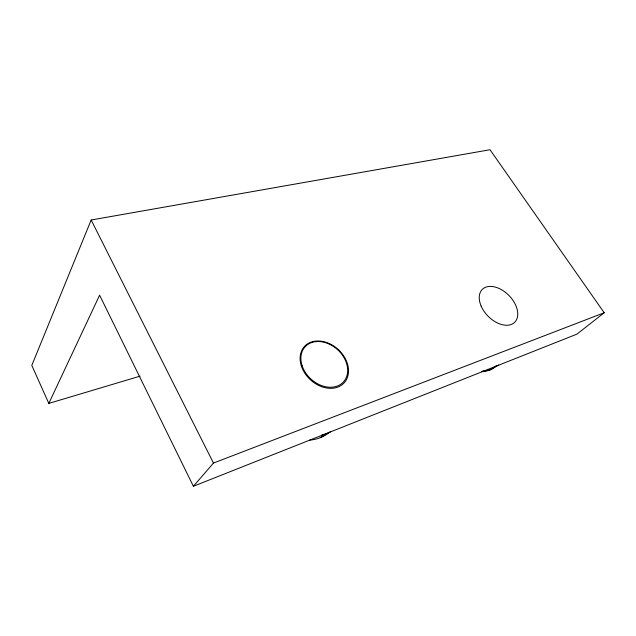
<?xml version="1.0" encoding="UTF-8"?>
<svg xmlns="http://www.w3.org/2000/svg" width="636" height="636" viewBox="0 0 636 636"><rect width="100%" height="100%" fill="white"/><g stroke="black" fill="none" stroke-linecap="round" stroke-linejoin="round"><path stroke-width="0.95" d="M48.821 403.407L99.606 295.199L193.384 486.27L576.916 334.139L604.2 312.753L490.014 149.73L91.163 220L31.8 365.406L48.821 403.407L140.111 376.138M193.384 486.27L213.465 463.064L604.2 312.753M326.904 433.537L320.194 437.64M496.939 365.867L489.839 370.017L482.072 371.201M91.163 220L213.465 463.064M496.271 365.923A42.779 28.588 46.1 0 1 481.73 371.686M498.775 365.04A44.504 29.479 46 0 1 494.323 366.726M329.543 432.234A49.536 39.329 43.1 0 1 309.629 440.128M330.561 431.836A51.611 40.68 43 0 1 321.458 435.223M481.15 306.091A23.079 14.708 45.6 0 0 514.437 322.524A23.079 14.708 45.6 0 0 499.92 288.863A23.079 14.708 45.6 0 0 481.15 306.091M301.329 365.915A26.927 20.551 42.6 0 0 342.399 384.518A26.927 20.551 42.6 0 0 329.233 343.543A26.927 20.551 42.6 0 0 301.329 365.915M302.052 365.581A26.012 19.843 42.5 0 0 341.723 383.556A26.012 19.843 42.5 0 0 329.019 344.004A26.012 19.843 42.5 0 0 302.052 365.581"/></g></svg>
